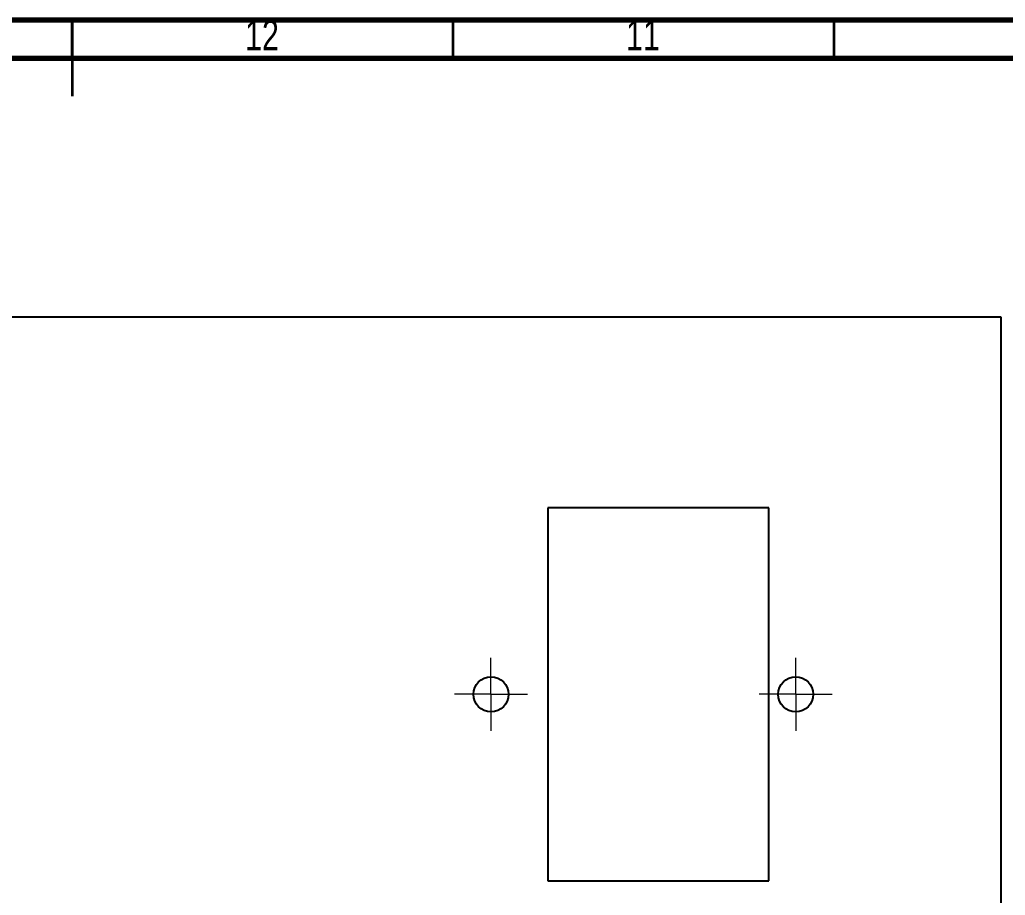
# Model space of a CAD drawing. Header units: millimetres. Extents: x 1 to 1184, y 0 to 836.
# Drawn here: x 592.6 to 722, y 721.1 to 836 of the extents above; entities that cross this region are included whole.
import ezdxf

# ---------------------------------------------------------------- set-up
doc = ezdxf.new("R2010")
doc.units = ezdxf.units.MM
doc.styles.add('SLDTEXTSTYLE0', font='TXT', dxfattribs={"width": 0.75})

# ---------------------------------------------------------------- blocks, each defined once
blk = doc.blocks.new('SW_CENTERMARKSYMBOL_8')
at = {"color": 0, "linetype": 'Continuous', "lineweight": 0}
for p, q in [((0, 2.5), (0, 4.8)), ((0, 0), (0, 2.5)), ((-2.5, 0), (-4.8, 0)), ((0, 0), (-2.5, 0)), ((0, 0), (0, -2.5)), ((0, 0), (2.5, 0)), ((2.5, 0), (4.8, 0)), ((0, -2.5), (0, -4.8))]:
    blk.add_line(p, q, dxfattribs=at)
blk = doc.blocks.new('SW_CENTERMARKSYMBOL_9')
at = {"color": 0, "linetype": 'Continuous', "lineweight": 0}
for p, q in [((0, 2.5), (0, 4.8)), ((0, 0), (0, 2.5)), ((-2.5, 0), (-4.8, 0)), ((0, 0), (-2.5, 0)), ((0, 0), (0, -2.5)), ((0, 0), (2.5, 0)), ((2.5, 0), (4.8, 0)), ((0, -2.5), (0, -4.8))]:
    blk.add_line(p, q, dxfattribs=at)

msp = doc.modelspace()

# ---------------------------------------------------------------- linework, layer by layer
at = {"color": 7, "linetype": 'Continuous', "lineweight": 70}
for p, q in [((15, 836), (1184, 836)), ((20, 831), (1179, 831))]:
    msp.add_line(p, q, dxfattribs=at)
at = {"color": 7, "linetype": 'Continuous', "lineweight": 35}
for p, q in [((599.5, 836), (599.5, 826)), ((599.5, 831), (599.5, 836)), ((649.5, 831), (649.5, 836)), ((699.5, 831), (699.5, 836))]:
    msp.add_line(p, q, dxfattribs=at)
at = {"color": 7, "linetype": 'Continuous', "lineweight": 25}
for p, q in [((721.44, 796.96), (471.44, 796.96)), ((721.44, 646.96), (721.44, 796.96)), ((690.94, 771.96), (661.94, 771.96)), ((661.94, 771.96), (661.94, 722.96)), ((690.94, 722.96), (690.94, 771.96)), ((661.94, 722.96), (690.94, 722.96))]:
    msp.add_line(p, q, dxfattribs=at)
for centre in [(654.47, 747.46), (694.47, 747.46)]:
    msp.add_circle(centre, 2.3, dxfattribs=at)

# ---------------------------------------------------------------- block references
at = {"color": 7, "linetype": 'Continuous', "lineweight": 0}
for name, p in [('SW_CENTERMARKSYMBOL_8', (654.47, 747.46)), ('SW_CENTERMARKSYMBOL_9', (694.47, 747.46))]:
    msp.add_blockref(name, p, dxfattribs=at)

# ---------------------------------------------------------------- texts
at = {"color": 7, "linetype": 'Continuous', "lineweight": 0, "char_height": 3.969, "attachment_point": 2, "style": 'SLDTEXTSTYLE0'}
for s, insert in [('12', (624.42, 835.97)), ('11', (674.42, 835.97))]:
    msp.add_mtext(s, dxfattribs=dict(at, insert=insert))

doc.saveas('drawing.dxf')
